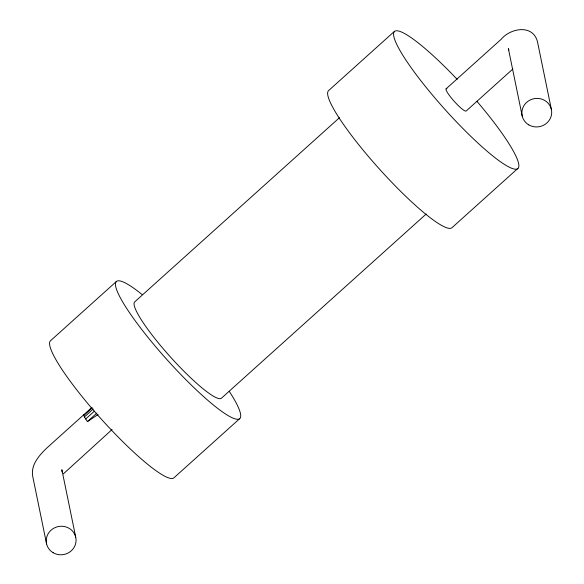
<?xml version="1.0" encoding="UTF-8"?>
<svg xmlns="http://www.w3.org/2000/svg" width="584" height="584" viewBox="0 0 584 584"><rect width="100%" height="100%" fill="white"/><g stroke="black" fill="none" stroke-linecap="round" stroke-linejoin="round"><path stroke-width="0.88" d="M98.075 414.538L87.425 421.597L84.395 416.932L83.819 415.428L83.921 414.625L84.716 414.582M63.379 473.865L112.084 429.517M116.369 281.517L50.509 340.757A92.221 14.695 48 0 0 101.528 419.356A92.221 14.695 48 0 0 173.937 477.807L239.798 418.567M394.426 31.383L328.573 90.622A92.221 14.695 48 0 0 379.585 169.221A92.221 14.695 48 0 0 452.001 227.672L517.855 168.433M339.457 117.705L134.714 301.884A64.802 10.322 48 0 0 170.565 357.116A64.802 10.322 48 0 0 221.446 398.193L426.196 214.007M92.053 407.311L47.246 447.621C39.5 454.98 30.631 464.667 32.697 476.245L46.589 543.923M446.132 88.79L501.109 39.34C510.336 28.069 532.864 23.98 537.448 41.595L551.34 109.266M83.819 415.428L91.944 408.114M84.395 416.932L93.206 409.004M85.629 419.035L94.44 411.114M87.425 421.597L96.907 413.063M512.818 69.036L466.149 111.018A14.958 2.38 48 0 1 453.111 100.076A14.958 2.38 48 0 1 446.921 88.746M508.912 50.034L508.372 48.64L522.213 116.063M75.716 537.134L61.875 469.711L62.079 471.916M476.836 101.222A92.221 14.695 48 0 1 501.817 162.688A92.221 14.695 48 0 1 398.463 47.742A92.221 14.695 48 0 1 457.17 79.358M229.286 391.368A92.221 14.695 48 0 1 214.153 405.617A92.221 14.695 48 0 1 126.874 308.71A92.221 14.695 48 0 1 142.007 294.46M528.79 124.874A14.958 14.25 -11.6 0 0 551.69 112.975A14.958 14.25 -11.6 0 0 529.849 100.149A14.958 14.25 -11.6 0 0 528.79 124.874M53.166 552.734A14.958 14.25 -11.6 0 0 76.066 540.835A14.958 14.25 -11.6 0 0 54.217 528.009A14.958 14.25 -11.6 0 0 53.166 552.734"/></g></svg>
